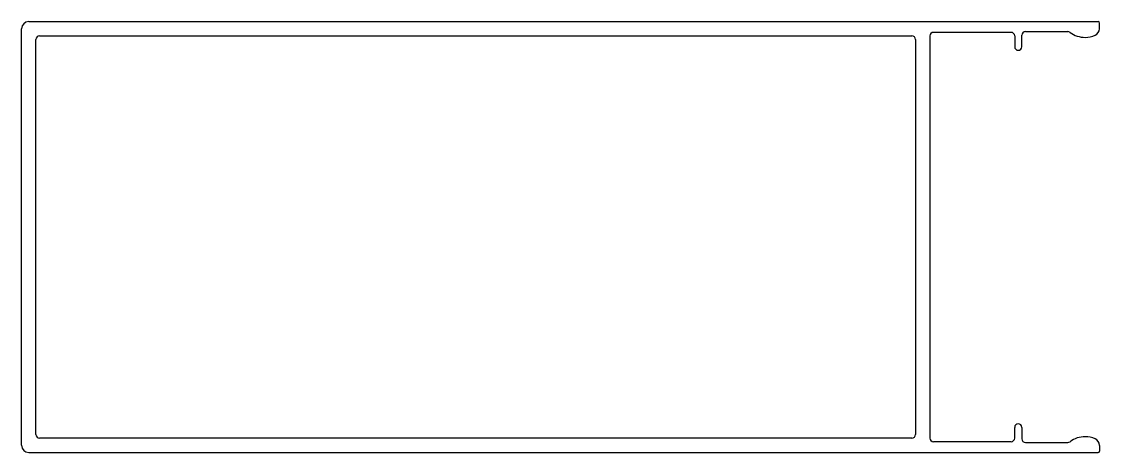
# Model space of a CAD drawing. Extents: x 2427 to 2577, y 1338 to 1398.
import ezdxf

# ---------------------------------------------------------------- set-up
doc = ezdxf.new("R2010")
doc.units = 0
doc.layers.get('0').update_dxf_attribs({"linetype": 'CONTINUOUS'})

msp = doc.modelspace()

# ---------------------------------------------------------------- linework, layer by layer
for p, q in [((2428.36, 1398.13), (2577.16, 1398.13)), ((2427.36, 1339.13), (2427.36, 1397.13)), ((2565.06, 1396.63), (2554.26, 1396.63)), ((2567.06, 1396.73), (2572.96, 1396.73)), ((2577.36, 1397.14), (2577.36, 1397.93)), ((2429.36, 1340.63), (2429.36, 1395.63)), ((2429.86, 1396.13), (2551.26, 1396.13)), ((2551.76, 1395.63), (2551.76, 1340.63)), ((2553.76, 1396.13), (2553.76, 1340.13)), ((2565.56, 1396.13), (2565.56, 1394.63)), ((2566.56, 1394.63), (2566.56, 1396.23)), ((2565.56, 1340.13), (2565.56, 1341.63)), ((2566.56, 1341.63), (2566.56, 1340.03)), ((2551.26, 1340.13), (2429.86, 1340.13)), ((2565.06, 1339.63), (2554.26, 1339.63)), ((2567.06, 1339.53), (2572.96, 1339.53)), ((2428.36, 1338.13), (2577.16, 1338.13)), ((2577.36, 1339.12), (2577.36, 1338.33))]:
    msp.add_line(p, q)
for centre, radius, start, end in [((2428.36, 1397.13), 1, 90, 180), ((2577.16, 1397.93), 0.2, 0, 90), ((2554.26, 1396.13), 0.5, 90, 180), ((2565.06, 1396.13), 0.5, 0, 90), ((2567.06, 1396.23), 0.5, 90, 180), ((2572.96, 1396.23), 0.5, 53.1301, 90), ((2575.36, 1399.43), 3.5, 233.1301, 270), ((2576.36, 1397.14), 1, 293.5782, 360), ((2429.86, 1395.63), 0.5, 90, 180), ((2551.26, 1395.63), 0.5, 0, 90), ((2575.36, 1399.43), 3.5, 270, 293.5782), ((2566.06, 1394.63), 0.5, 180, 270), ((2566.06, 1394.63), 0.5, 270, 360), ((2566.06, 1341.63), 0.5, 90, 180), ((2566.06, 1341.63), 0.5, 0, 90), ((2429.86, 1340.63), 0.5, 180, 270), ((2551.26, 1340.63), 0.5, 270, 0), ((2554.26, 1340.13), 0.5, 180, 270), ((2565.06, 1340.13), 0.5, 270, 360), ((2567.06, 1340.03), 0.5, 180, 270), ((2572.96, 1340.03), 0.5, 270, 306.8699), ((2575.36, 1336.83), 3.5, 90, 126.8699), ((2575.36, 1336.83), 3.5, 66.4218, 90), ((2576.36, 1339.12), 1, 0, 66.4218), ((2428.36, 1339.13), 1, 180, 270), ((2577.16, 1338.33), 0.2, 270, 0)]:
    msp.add_arc(centre, radius, start, end)

doc.saveas('drawing.dxf')
